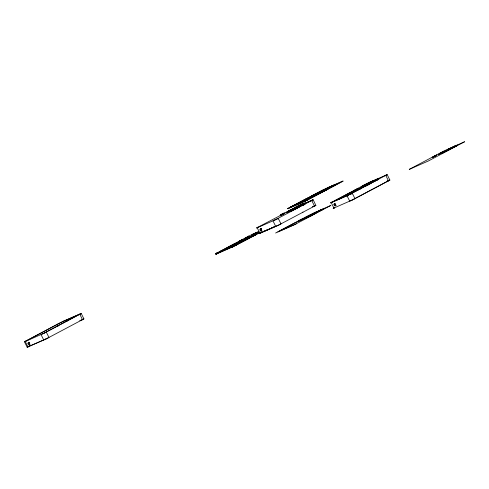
<?xml version="1.0" encoding="UTF-8"?>
<svg xmlns="http://www.w3.org/2000/svg" width="489" height="489" viewBox="0 0 489 489"><rect width="100%" height="100%" fill="white"/><g stroke="black" fill="none" stroke-linecap="round" stroke-linejoin="round"><path stroke-width="0.73" d="M45.563 339.158L27.176 347.227L24.45 341.78L58.435 323.755M25.202 341.42L56.932 324.537L57.94 326.579M27.139 347.221L27.525 346.952M81.205 313.486L44.413 332.972M83.148 319.286L82.042 319.922M47.604 338.156L83.912 318.901L81.217 313.449L64.737 320.668M215.447 253.779L248.278 236.334L258.632 231.425M287.703 208.571L322.618 190.068L342.985 180.979L308.217 199.457L290.105 207.36L306.23 199.054L324.256 190.961M279.109 224.842L315.851 205.398L313.162 199.732L276.352 219.255M330.827 205.447L294.775 224.573L275.594 233.021L310.484 214.5L330.839 205.417M333.859 208.008L334.604 207.556M353.076 199.573L389.867 180.086L387.196 174.61L351.756 193.424L352.037 193.986M409.262 169.365L444.189 150.857L464.544 141.773M464.532 141.798L428.48 160.924L409.299 169.371M385.711 175.441L386.408 175.001M329.195 187.232L326.181 188.656L343.076 181.168L308.308 199.646L287.734 208.583M333.192 185.667C325.552 189.145 336.933 183.296 333.364 185.808M330.631 186.89L333.736 185.294M330.564 186.706L331.725 186.266L321.676 191.242L333.669 185.105M333.119 185.698L332.538 185.954L335.845 184.261M313.981 213.112L317.116 211.633L314.03 213.1M321.383 209.622L318.571 211.059L321.383 209.616M375.949 179.964L379.262 178.277L375.998 179.958M452.967 147.097L455.07 145.973L452.252 147.415L453.052 147.018M454.043 146.761L457.472 145.019L454.092 146.755M455.088 145.973L454.073 146.559M254.531 234.048L253.87 234.378L254.561 233.999M369.886 183.039L369.562 183.186L370.528 182.519M256.609 232.978L257.434 232.513L257.141 232.642M372.288 181.792L373.113 181.321L372.331 181.78M386.389 175.031L385.289 175.661M318.914 192.8L320.747 191.81L317.019 193.656L320.839 192L317.11 193.84L318.938 192.849M256.071 233.112L255.185 233.736L255.851 233.406M296.872 207.654L298.052 206.896L297.77 207.049M232.104 247.104L232.611 246.829M254.696 233.84C254.121 234.2 255.301 233.326 255.013 233.601M293.742 208.455L294.347 208.167M296.077 207.868C297.978 206.737 295.338 208.369 296.456 207.721M369.079 183.198C369.482 183.198 369.892 182.58 368.761 183.534M370.228 182.782L370.974 182.256L369.794 183.008L370.289 182.69M335.784 184.304L332.758 186.046M311.768 196.113L314.458 194.885L312.171 196.162M328.217 188.552L335.564 184.964L328.419 188.558M331.249 202.495L362.911 185.698M322.006 191.242L331.829 186.468L329.109 188.014M232.544 246.872L231.994 247.159M331.481 202.36L331.42 202.507M333.504 208.112L333.119 208.387L351.304 200.429M255.796 233.442L255.423 233.559L255.771 233.375M297.263 206.933L295.625 207.758L298.492 206.444M216.162 254.054L215.722 254.341L233.809 246.364L233.4 246.59M303.626 205.123L303.981 204.915M239.109 242.263L238.766 242.495L241.352 241.285M27.684 346.866L30.538 345.338M28.466 346.487L27.885 346.854L45.324 339.274M318.859 192.244L287.813 208.736L304.592 201.48L308.333 199.408L304.237 201.639M311.835 200.478L312.416 200.105L311.297 200.771M333.663 208.021L334.519 207.556M298.865 206.627L298.308 206.896L298.742 206.602M216.303 253.974L216.847 253.681L216.572 253.125M331.359 202.373L330.436 202.953L347.612 195.453M311.187 196.676L311.945 196.278M281.389 214.897L280.869 215.215L284.592 213.375L281.988 214.585M28.631 346.395L29.004 346.194M295.16 208.381L295.435 208.173L294.769 208.638M254.366 234.005L254.115 234.2L254.524 233.925M331.872 202.134L332.294 201.914M314.03 195.386L311.23 196.761M334.134 185.423L335.937 184.445L334.427 185.16M260.558 232.831L259.158 233.663L277.825 225.478M261.022 232.63L259.916 233.265L278.333 225.227M314.06 206.358L315.179 205.692L312.44 206.841M290.105 207.36L306.138 198.864L325.808 190.264C332.086 187.03 321.896 191.468 327.85 189.182M28.533 346.622L27.946 346.927L25.263 341.493L24.456 341.793M320.931 192.391L328.174 188.626L326.132 189.708M327.758 188.998L320.515 192.764L322.557 191.682L320.839 192.208M325.808 190.264L322.141 192.055M297.709 206.749L285.955 212.367M303.259 203.907L305.069 202.935L303.553 203.644M302.312 204.867L305.277 203.381L303.467 204.359M291.805 210.521L289.855 211.7L297.19 208.125L297.465 208.681M261.646 230.82L260.729 228.962M219.592 251.719L233.766 244.213L249.09 237.526L234.922 245.032L219.592 251.719L219.867 252.275L235.197 245.594L248.693 238.443M217.513 253.333L220.172 251.921M226.829 248.394L236.804 243.112M219.867 252.275L234.042 244.769L248.669 238.387M253.877 234.916L255.502 234.207L255.778 234.763L254.152 235.472L253.877 234.916L255.918 233.834L248.002 237.892M248.167 237.788L255.502 234.207M215.478 253.791L233.883 245.729L258.877 232.538M248.956 238.076L249.977 237.532M252.526 236.181L254.06 235.374M248.987 238.106L255.778 234.763M254.665 235.203L256.193 234.396L254.567 235.105L254.292 234.543M233.167 246.762L259.158 233.094M260.545 233.051L259.959 233.363L257.202 227.776L256.462 227.996L291.193 209.812M349.446 193.021L335.271 200.527L350.601 193.84L364.77 186.333L349.446 193.021L349.721 193.583L360.87 188.717M345.167 195.796L351.823 192.275M338.247 199.659L349.721 193.583M369.831 184.286L369.556 183.723L371.597 182.642L364.262 186.223L365.888 185.514L366.163 186.077M365.888 185.514L363.847 186.596L371.182 183.014L369.556 183.723M333.889 208.021L334.507 207.776L333.889 208.021L331.236 202.648M319.879 191.706L319.433 191.706M288.406 211.028L289.225 210.637M362.447 185.899L363.633 185.319M296.193 223.846L277.966 231.798L294.085 223.259L312.153 215.38M311.634 196.205L310.735 196.725L312.899 195.802M312.239 195.857L312.654 195.643M318.522 192.788L320.588 191.761M299.152 206.602C291.047 210.973 311.359 200.936 303.29 204.561M239.445 242.079L241.291 241.156M373.125 182.208L373.737 181.89M56.858 324.537L58.038 323.962M288.797 210.82L289.592 210.447M231.798 247.208L231.499 247.373L231.884 247.214M45.391 332.477L80.477 313.828L65.098 320.503M296.248 207.911L295.57 208.296L296.077 207.996M297.44 207.244L297.624 207.183M302.495 205.722L303.119 205.392M255.9 233.198L256.004 233.204M302.294 212.477L302.434 212.446M368.81 183.418L368.932 183.448M371.591 182.03C372.196 181.639 370.595 182.8 371.377 182.256M354.054 199.072L389.146 180.423L386.408 181.572M320.246 191.511L321.022 191.107M289.207 210.606L290.374 210.044M364.012 185.123L362.856 185.722L363.131 186.278M320.65 191.884L318.577 192.898M351.09 193.772L352.269 193.204L354.953 198.644M289.635 210.386L291.199 209.622M299.47 206.437L300.148 206.089M258.058 233.076L258.388 232.905M363.675 185.258L364.409 184.915M58.136 323.871L58.845 323.547M364.116 185.031L364.818 184.708M45.459 332.477L44.664 332.844M279.616 224.592L280.992 223.913L278.229 218.326L276.609 219.127M350.851 193.895L351.432 193.638M354.122 199.078L352.214 200.032M58.588 323.639L59.261 323.339M321.432 190.899L328.95 187.287M328.192 188.485L328.657 188.247M290.527 209.928L292.055 209.188M364.568 184.799L365.662 184.28M374.067 181.719L374.77 181.364M294.904 208.479L294.989 208.436M297.612 207.159L296.909 207.642M252.373 234.365C251.419 234.885 253.436 233.821 252.483 234.347M47.354 338.284L48.979 337.483L46.29 332.043M253.699 234.213L252.782 234.848L253.076 234.72M254.824 233.663L254.549 233.974M253.461 234.414L253.626 234.28M217.189 252.947C215.961 253.602 218.589 252.3 217.318 252.88M217.464 253.504C216.217 254.17 218.889 252.85 217.593 253.443M258.1 232.886C259.347 232.226 256.756 233.497 257.972 232.947M232.984 246.059C231.81 246.701 234.372 245.35 233.125 246.028M258.235 233.473C256.994 234.145 259.61 232.776 258.375 233.449M233.259 246.615L233.039 246.762M277.428 225.557C276.261 226.199 278.816 224.854 277.575 225.533M369.085 182.666C368.131 183.186 370.161 182.116 369.195 182.642M369.14 183.222L369.427 183.069L369.067 183.289M350.601 194.023L351.133 193.791M59.053 323.406L59.689 323.119M293.865 208.931L293.388 209.237L294.231 208.766L293.534 209.158L293.932 208.931M258.815 231.994L255.759 233.663L259.066 232.202M365.032 184.567L365.607 184.304M59.53 323.168L60.116 322.905M291.468 209.451L292.495 208.974M47.097 338.412L47.531 338.229M279.543 224.665L278.852 224.971M365.503 184.329L366.096 184.066M350.344 194.151L350.821 193.95M327.22 188.968L327.709 188.723M300.503 205.912L301.23 205.545M313.101 195.356C320.766 191.413 305.729 198.681 313.608 195.166M313.675 195.3L313.192 195.539M60.006 322.923L60.55 322.685M43.741 340.038L41.052 334.604L44.523 332.954M276.089 219.384L276.462 219.237M46.84 338.541L47.207 338.388M365.986 184.084L366.53 183.846M356.255 190.319L354.433 191.291L356.322 190.453M350.087 194.28L350.497 194.115M60.489 322.685L61.467 322.202M292.428 208.968L293.406 208.485L292.923 208.76M366.958 183.601L366.469 183.846L367.41 183.412L366.915 183.65M375.136 181.181L375.864 180.82M60.991 322.471L61.95 321.964M44.199 333.113L43.228 333.59M276.138 219.396L275.49 219.72M46.559 338.712L46.883 338.553M302.416 212.415L302.966 212.165L302.538 212.348M278.901 224.983L277.929 225.46M349.849 194.433L350.173 194.274M326.236 189.457L326.725 189.212M293.363 208.54L294.372 208.014M275.833 219.512L275.166 219.873M46.235 338.871L46.577 338.669M367.355 183.436L367.93 183.124M349.525 194.591L349.867 194.39M352.557 199.83L351.891 200.184M293.797 208.326L295.319 207.556M61.871 322.037L63.381 321.273M302.868 204.671L302.404 204.891M367.789 183.222L368.889 182.66M369.892 183.008L370.21 182.855M301.597 205.368L301.957 205.191M257.037 232.752L256.652 232.966M45.917 339.03L46.321 338.798M349.611 194.518L348.584 195.05M62.305 321.829L63.839 321.053M368.223 183.008L368.712 182.782M325.271 189.921L325.747 189.695M294.665 207.911L295.784 207.336M297.385 207.36L297.092 207.489L297.532 207.324M275.313 219.769L274.543 220.172M258.987 232.935L257.361 233.705M368.657 182.8L369.36 182.434M45.599 339.177L46.064 338.92M376.224 180.643L376.921 180.313M352.037 200.08L349.714 201.199L347.031 195.759L348.853 194.879M313.137 195.686L313.797 195.374M302.312 205.025L302.984 204.708M275.062 219.891L272.99 220.887L275.753 226.474M43.124 333.608L25.263 341.493M369.079 182.599L371.12 181.602M45.294 339.329L45.813 339.042M351.267 200.484L351.787 200.203M295.497 207.507L296.23 207.128M63.57 321.218L64.291 320.839M369.495 182.403L369.947 182.189M312.716 195.765L312.294 195.967M324.806 190.142L323.192 190.887M295.9 207.318L298.015 206.346M63.973 321.029L64.725 320.637M248.284 237.452L248.712 237.251M369.892 182.214L370.699 181.798M274.58 220.117L257.202 227.776M296.291 207.134L297.868 206.364M64.365 320.845L65.141 320.442M314.305 194.83L314.696 194.653M377.251 180.16L377.85 179.879M370.662 181.853L372.924 180.783M333.064 185.954L332.734 186.101M371.023 181.688L371.42 181.505M348.174 195.203L347.74 195.398M371.371 181.529L372.337 181.095M327.923 187.996C321.878 190.863 333.07 185.985 327.832 187.807M371.255 181.829C364.855 184.958 376.591 179.5 371.255 181.829L371.53 182.385M355.705 190.447L355.289 190.624M331.774 202.36L347.783 195.38M303.602 203.852L313.162 199.732M303.687 203.87L312.416 200.105L311.768 200.343M292.312 210.252L297.605 207.752L295.564 208.834L297.19 208.125M260.496 229.084L261.658 228.577M313.027 206.535L315.918 205.319M372.282 181.119L387.196 174.61M266.853 229.989L264.952 230.82L264.769 230.447M271.719 227.868L273.638 227.037M265.026 230.845L270.319 228.534M271.639 227.96L275.607 226.23M386.292 181.566L389.886 180.05M79.731 320.717L83.906 318.889M322.862 191.034L321.964 191.401M257.782 227.464C256.199 228.326 258.638 226.273 258.534 227.599M25.844 341.181L25.226 341.42M82.519 319.5L83.161 319.256M304.421 204.732L304.928 204.518L304.58 204.665M299.189 207.312L298.614 207.538M385.797 175.441L388.486 180.881M369.14 184.096L369.415 184.659M367.93 184.432L368.205 184.995M367.514 184.805L367.789 185.368M366.304 185.142L366.579 185.704M350.601 193.84L350.876 194.402M347.569 195.472L347.844 196.028M328.859 187.098L329.085 187.489M311.817 200.325L312.092 200.887M311.762 200.569L314.525 206.156M296.97 207.195L297.245 207.758M295.808 207.703L296.083 208.265M295.148 209.206L295.423 209.763M291.481 210.991L291.756 211.554M277.764 218.534L278.039 219.09M253.461 235.288L253.736 235.845M251.835 235.998L252.11 236.554M250.625 236.334L250.9 236.89M249.793 237.079L250.068 237.636M236.077 244.616L236.352 245.172M234.922 245.032L235.197 245.594M233.766 244.213L234.042 244.769M231.89 246.664L232.165 247.22M216.095 253.546L216.37 254.109M79.823 314.28L82.507 319.72M66.363 319.934L67.036 321.297M261.829 230.955A1.247 0.758 62.1 0 1 260.619 229.647A1.247 0.758 62.1 0 1 261.346 228.675M29.64 342.838A0.685 0.544 66.4 0 1 29.419 342.569M30.012 344.476A1.247 0.758 62.1 0 1 28.698 343.516A1.247 0.758 62.1 0 1 29.108 342.202M261.089 230.502A2.078 1.265 62.1 0 1 260.613 229.537M335.754 204.084A0.685 0.544 66.4 0 1 335.399 203.724M335.79 205.68A1.247 0.758 62.1 0 1 334.818 204.964A1.247 0.758 62.1 0 1 334.61 203.705M336.151 205.521A1.247 0.758 62.1 0 1 335.992 205.637M262.911 231.59A2.372 1.443 62.1 0 1 262.795 231.731M263.962 231.114A2.372 1.443 62.1 0 1 263.828 231.224M238.479 241.921L242.196 240.093L238.479 241.921M239.188 241.285L242.905 239.457L239.188 241.285M244.763 238.852L248.479 237.024L244.763 238.852M245.478 238.21L249.194 236.389L245.478 238.21M280.166 215.838L283.883 214.011L280.166 215.838M286.45 212.77L297.385 207.305L286.45 212.77M287.165 212.128L290.882 210.307L287.165 212.128M317.74 193.002L321.456 191.175L317.783 192.966M298.547 221.169L302.373 219.292L298.547 221.169M299.256 220.533L303.082 218.656L299.305 220.502M304.83 218.1L308.657 216.224L304.83 218.1M305.546 217.464L309.372 215.588L305.546 217.464M328.04 188.43L335.472 184.775L328.04 188.43M354.158 190.728L357.875 188.907L354.158 190.728M354.873 190.093L358.584 188.265L354.873 190.093M360.442 187.66L364.158 185.838L360.442 187.66M361.157 187.024L364.873 185.197L361.157 187.024M432.252 157.525L436.078 155.643L432.252 157.525M432.961 156.89L436.787 155.007L433.009 156.853M438.535 154.457L442.362 152.574L438.535 154.457M439.25 153.821L443.077 151.938L439.293 153.784M309.574 215.637L319.604 210.716L309.574 215.637M371.463 182.446L378.896 178.803L371.463 182.446M443.279 151.987L453.309 147.067L443.279 151.987M253.932 233.846L256.939 232.44L253.932 233.846M280.686 214.732L284.372 212.929L280.686 214.732M295.411 207.312L298.418 205.9L295.411 207.312M320.356 210.392L323.767 208.662L320.356 210.392M374.238 180.527L376.946 179.2L374.238 180.527M447.704 149.451L450.821 147.99L447.753 149.42M231.248 246.798L232.336 246.267L231.291 246.774M346.927 195.612L348.015 195.08L346.97 195.582M247.892 236.615L248.828 236.169L247.892 236.615M256.792 232.825L257.263 232.66L256.835 232.801M298.039 205.9L303.418 203.308L298.039 205.9M295.686 208.002L295.148 208.271L295.68 207.996M316.09 212.727L323.37 209.219L316.09 212.727M449.794 149.078L457.074 145.569L449.794 149.078M251.902 235.16L252.544 234.848L251.902 235.16M367.587 183.968L368.223 183.656L367.587 183.968M310.747 215.557L308.204 217.055L316.108 213.027L310.747 215.557M444.452 151.908L441.909 153.405L449.813 149.377L444.452 151.908M260.014 229.806A1.247 0.758 62.1 0 0 261.444 231.218A1.247 0.758 62.1 0 0 261.218 229.28A1.247 0.758 62.1 0 0 260.014 229.806M28.001 343.376A1.247 0.758 62.1 0 0 29.432 344.788A1.247 0.758 62.1 0 0 29.206 342.85A1.247 0.758 62.1 0 0 28.001 343.376M333.975 204.536A1.247 0.758 62.1 0 0 335.405 205.948A1.247 0.758 62.1 0 0 335.185 204.005A1.247 0.758 62.1 0 0 333.975 204.536"/></g></svg>
